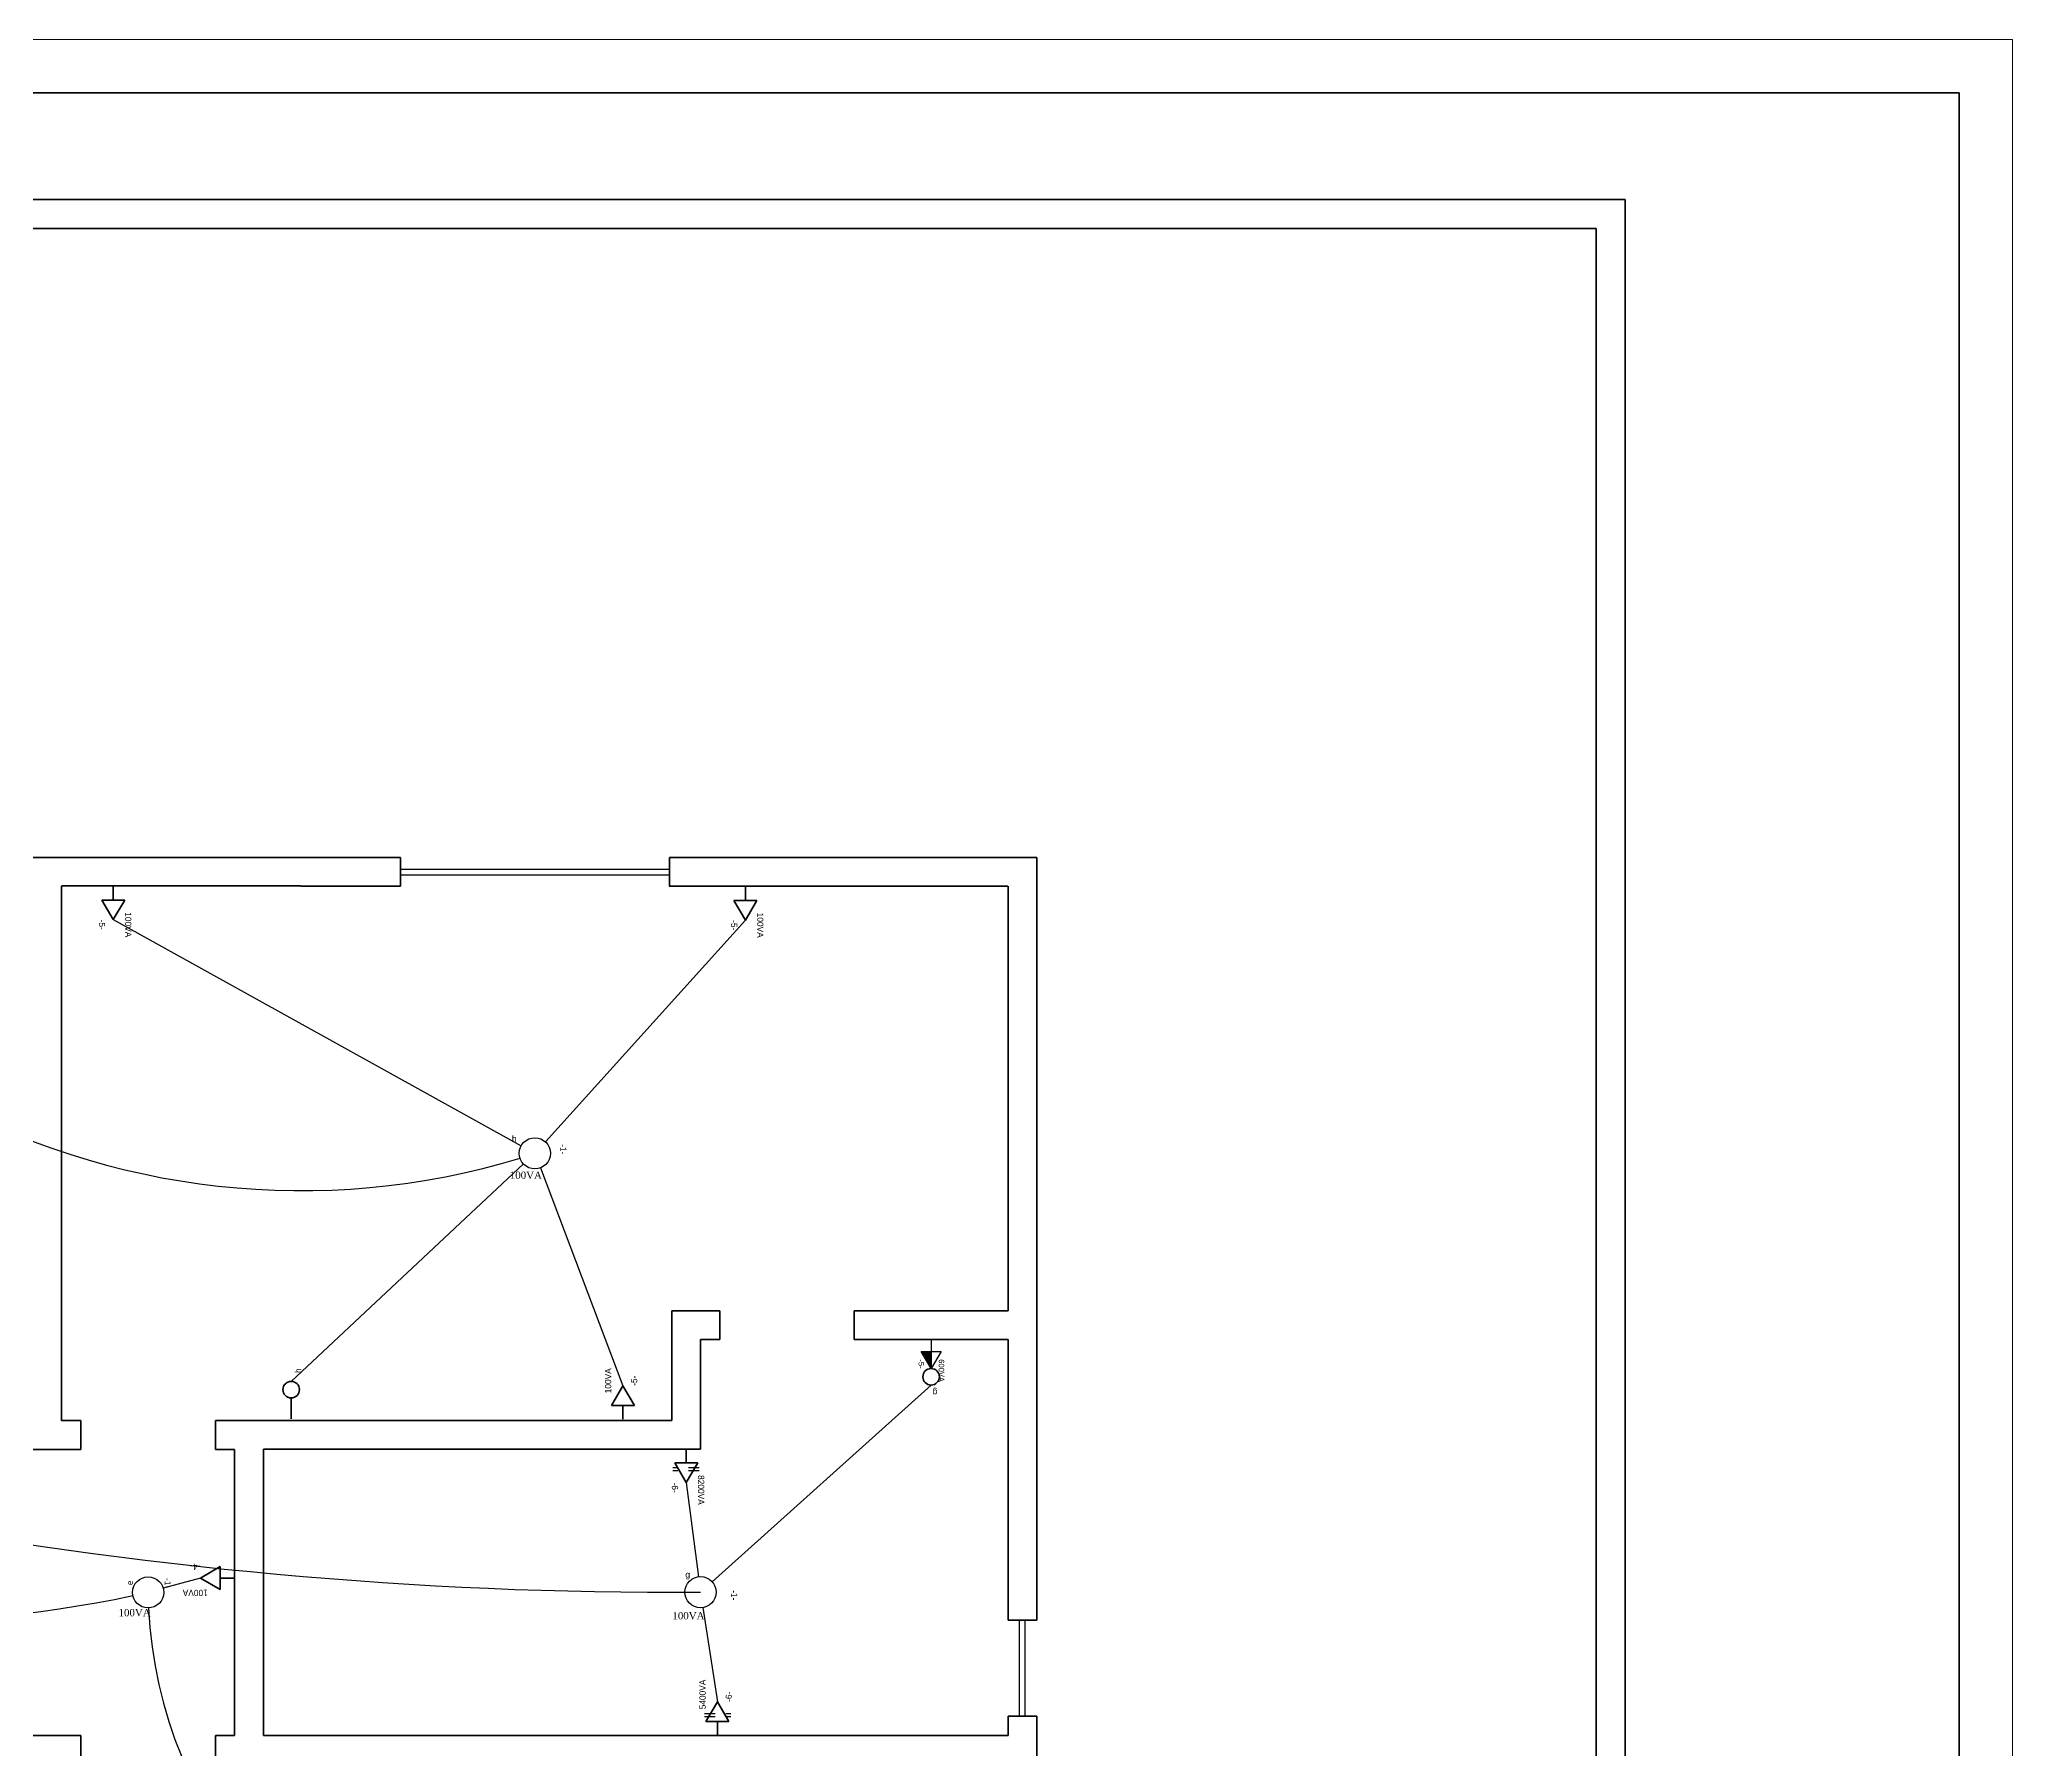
# Model space of a CAD drawing. Header units: millimetres. Extents: x 1501.6 to 1543.6, y 871.9 to 901.6.
# Drawn here: x 1525.16 to 1543.64, y 885.61 to 901.64 of the extents above; entities that cross this region are included whole.
import ezdxf

# ---------------------------------------------------------------- set-up
doc = ezdxf.new("R2010")
doc.units = ezdxf.units.MM
doc.header["$LTSCALE"] = 0.015
doc.linetypes.add('HIDDEN2', pattern=[4.7625, 3.175, -1.5875])
for name, color, linetype, lineweight in [('0.30', 2, 'Continuous', 30), ('0.40', 3, 'Continuous', 40), ('0.60', 4, 'Continuous', 60), ('1.00', 5, 'Continuous', 100), ('cotas', 6, 'Continuous', 9), ('Interruptores', 7, 'Continuous', 50), ('Tomadas especiais', 7, 'Continuous', 50)]:
    doc.layers.add(name, color=color, linetype=linetype, lineweight=lineweight)
doc.layers.add('Eletrodutos', color=210, linetype='Continuous')
doc.layers.add('Ponto_de_Luz', color=1, linetype='Continuous')
doc.styles.add('80X50', font='arial.ttf', dxfattribs={"height": 0.075})
pattern_1 = [(0, (0, 0), (0, 6.985), [5.08, -1.905]), (90, (0, 0), (-6.985, 4e-16), [5.08, -1.905])]

# ---------------------------------------------------------------- blocks, each defined once
blk = doc.blocks.new('quadro')
at = {"layer": '1.00', "transparency": 33554687}
blk.add_lwpolyline([(1550.794, 906.939), (1510.494, 906.939), (1510.494, 878.239), (1550.794, 878.239)], close=True, dxfattribs=at)
at = {"layer": 'cotas', "transparency": 33554687}
blk.add_lwpolyline([(1551.294, 907.439), (1509.244, 907.439), (1509.244, 877.739), (1551.294, 877.739)], close=True, dxfattribs=at)
blk = doc.blocks.new('TB-230')
h = blk.add_hatch()
h.set_pattern_fill('ANGLE', color=255, scale=1.112158, angle=90)
h.set_pattern_definition([(90, (988.0724, -1702.954), (-7.768424, 1e-12), [5.649763, -2.11866]), (180, (988.0724, -1702.954), (-1e-12, -7.768424), [5.649763, -2.11866])])
h.paths.add_polyline_path([(0.143, 0.12), (0.143, -0.12), (0.195, -0.09), (0.195, 0.09)])
h.paths.add_polyline_path([(0.195, 0.09), (0.195, -0.09), (0.225, -0.072), (0.225, 0.072)])
h.paths.add_polyline_path([(0.225, 0.072), (0.225, -0.072), (0.347, 0)])
for p, q in [((0.143, -0.12), (0.143, 0.12)), ((0.143, 0.12), (0.347, 0)), ((0, 0), (0.143, 0)), ((0.347, 0), (0.143, -0.12))]:
    blk.add_line(p, q)
blk = doc.blocks.new('A$C715976ac')
blk.add_hatch(color=7).paths.add_polyline_path([(0.113, 0.115), (0.113, 0.021), (0.273, 0.115)])
at = {"color": 7}
for p, q in [((0.113, 0.21), (0.273, 0.115)), ((0.113, 0.021), (0.113, 0.21)), ((0, 0.115), (0.273, 0.115)), ((0.273, 0.115), (0.113, 0.021))]:
    blk.add_line(p, q, dxfattribs=at)
at = {"color": 7, "linetype": 'HIDDEN2'}
for s, p in [('600VA', (0.187, 0.186)), ('-5-', (0.187, -0.003))]:
    blk.add_text(s, height=0.0512, dxfattribs=at).set_placement(p)

msp = doc.modelspace()

# ---------------------------------------------------------------- hatches: boundary and pattern name
h = msp.add_hatch()
h.set_pattern_fill('ANGLE', color=255)
h.set_pattern_definition(pattern_1)
h.paths.add_polyline_path([(1531.216, 888.226), (1531.151, 888.226), (1531.216, 888.116)])
h.paths.add_polyline_path([(1531.216, 888.253), (1531.135, 888.253), (1531.151, 888.226), (1531.216, 888.226)])
h.paths.add_polyline_path([(1531.216, 888.299), (1531.108, 888.299), (1531.135, 888.253), (1531.216, 888.253)])
h = msp.add_hatch()
h.set_pattern_fill('ANGLE', color=255)
h.set_pattern_definition(pattern_1)
h.paths.add_polyline_path([(1531.508, 886.06), (1531.443, 885.95), (1531.573, 885.95)])
h.paths.add_polyline_path([(1531.573, 885.95), (1531.443, 885.95), (1531.427, 885.922), (1531.589, 885.922)])
h.paths.add_polyline_path([(1531.589, 885.922), (1531.427, 885.922), (1531.4, 885.876), (1531.616, 885.876)])

# ---------------------------------------------------------------- linework, layer by layer
msp.add_line((1505.94, 900.137), (1539.741, 900.137))
at = {"color": 7, "linetype": 'HIDDEN2'}
for p, q in [((1531.337, 888.253), (1531.091, 888.253)), ((1531.337, 888.226), (1531.091, 888.226)), ((1531.387, 885.95), (1531.633, 885.95)), ((1531.387, 885.922), (1531.633, 885.922))]:
    msp.add_line(p, q, dxfattribs=at)
at = {"color": 10}
msp.add_line((1526.805, 885.746), (1526.805, 885.746), dxfattribs=at)
msp.add_lwpolyline([(1531.08, 885.746), (1527.255, 885.746)])
at = {"layer": '0.30'}
for p, q in [((1528.538, 893.864), (1531.058, 893.864)), ((1528.538, 893.81), (1531.058, 893.81)), ((1534.338, 885.927), (1534.338, 886.827)), ((1534.392, 885.927), (1534.392, 886.827))]:
    msp.add_line(p, q, dxfattribs=at)
at = {"layer": '0.40'}
for points in [[(1505.94, 898.967), (1505.94, 900.137), (1540.011, 900.137)], [(1540.011, 874.937), (1540.011, 900.137)], [(1506.21, 898.967), (1506.21, 899.867), (1539.741, 899.867)], [(1539.741, 875.207), (1539.741, 899.867)]]:
    msp.add_lwpolyline(points, dxfattribs=at)
at = {"layer": '0.60'}
for p, q in [((1524.465, 893.972), (1528.538, 893.972)), ((1528.538, 893.702), (1528.538, 893.972)), ((1531.058, 893.972), (1534.5, 893.972)), ((1531.058, 893.702), (1531.058, 893.972)), ((1527.603, 893.705), (1525.364, 893.705)), ((1525.365, 889.742), (1525.365, 893.702)), ((1525.365, 893.702), (1525.365, 888.696)), ((1525.365, 893.702), (1525.365, 888.696)), ((1525.365, 890.138), (1525.365, 893.702)), ((1528.538, 893.702), (1527.604, 893.702)), ((1531.055, 893.704), (1534.228, 893.704)), ((1534.23, 893.702), (1534.23, 889.724)), ((1531.53, 889.454), (1531.53, 889.724)), ((1532.79, 889.454), (1532.79, 889.724)), ((1531.35, 888.428), (1531.35, 889.454)), ((1531.35, 889.454), (1531.53, 889.454)), ((1532.79, 889.454), (1534.23, 889.454)), ((1534.23, 889.454), (1534.23, 886.827)), ((1525.365, 888.696), (1525.545, 888.696)), ((1525.545, 888.696), (1525.545, 888.426)), ((1526.805, 888.698), (1526.805, 888.426)), ((1531.08, 888.698), (1527.255, 888.698)), ((1525.365, 888.428), (1525.365, 888.426)), ((1525.365, 888.428), (1525.365, 888.426)), ((1526.805, 888.426), (1526.985, 888.426)), ((1526.985, 888.426), (1526.985, 885.746)), ((1527.255, 888.428), (1527.255, 885.746)), ((1531.08, 888.428), (1527.255, 888.428)), ((1531.08, 888.428), (1531.35, 888.428)), ((1534.23, 886.827), (1534.5, 886.827)), ((1534.23, 885.927), (1534.23, 885.746)), ((1534.23, 885.927), (1534.23, 885.746)), ((1534.23, 885.927), (1534.23, 885.746)), ((1534.23, 885.927), (1534.23, 885.746)), ((1534.23, 885.746), (1534.23, 885.927)), ((1534.23, 885.927), (1534.5, 885.927)), ((1525.545, 885.476), (1525.545, 885.746)), ((1526.805, 885.474), (1526.805, 885.746)), ((1526.805, 885.746), (1526.985, 885.746)), ((1531.575, 885.746), (1527.255, 885.746)), ((1534.23, 885.746), (1531.35, 885.746)), ((1531.8, 885.746), (1531.62, 885.746)), ((1534.23, 885.746), (1532.07, 885.746))]:
    msp.add_line(p, q, dxfattribs=at)
for points in [[(1534.5, 886.827), (1534.5, 893.972)], [(1525.365, 890.138), (1525.365, 893.702)], [(1531.53, 889.724), (1531.08, 889.724)], [(1531.08, 889.724), (1531.08, 888.698)], [(1534.23, 889.724), (1532.79, 889.724)], [(1525.365, 888.696), (1525.365, 888.878)], [(1525.545, 888.696), (1525.365, 888.696), (1525.365, 888.876)], [(1527.255, 888.698), (1526.805, 888.698)], [(1525.545, 888.426), (1525.095, 888.426)], [(1526.985, 888.426), (1526.805, 888.426)], [(1534.5, 880.202), (1534.5, 885.927)], [(1525.545, 885.746), (1525.095, 885.746)], [(1525.545, 885.746), (1525.365, 885.746)], [(1526.985, 885.746), (1526.805, 885.746)], [(1526.985, 885.746), (1526.805, 885.746)], [(1531.8, 885.746), (1531.35, 885.746)]]:
    msp.add_lwpolyline(points, dxfattribs=at)
at = {"layer": 'Eletrodutos', "color": 255}
for p, q in [((1525.849, 893.39), (1529.671, 891.27)), ((1531.77, 893.386), (1529.896, 891.308)), ((1527.515, 889.063), (1529.692, 891.1)), ((1529.85, 891.064), (1530.623, 889.02))]:
    msp.add_line(p, q, dxfattribs=at)
at = {"layer": 'Eletrodutos', "color": 255, "transparency": 33554687}
for p, q in [((1533.51, 889.029), (1531.458, 887.185)), ((1531.216, 888.116), (1531.331, 887.232)), ((1526.665, 887.22), (1526.315, 887.125)), ((1531.372, 886.944), (1531.508, 886.06))]:
    msp.add_line(p, q, dxfattribs=at)
at = {"layer": 'Eletrodutos', "color": 255}
msp.add_arc((1527.607, 897.89), 7.04, 240.4055, 286.9474, dxfattribs=at)
at = {"layer": 'Eletrodutos', "color": 255, "transparency": 33554687}
for centre, radius, start, end in [((1523.715, 898.016), 11.203, 225.4092, 281.9425), ((1531.105, 928.003), 40.916, 248.1083, 270.3433), ((1530.383, 887.142), 4.208, 182.7342, 260.0203)]:
    msp.add_arc(centre, radius, start, end, dxfattribs=at)
at = {"layer": 'Interruptores', "color": 7, "flags": 128}
msp.add_lwpolyline([(1527.515, 888.712), (1527.515, 888.909)], close=True, dxfattribs=at)
at = {"layer": 'Interruptores', "color": 7}
for centre in [(1527.515, 888.986), (1533.51, 889.106)]:
    msp.add_circle(centre, 0.0773, dxfattribs=at)
at = {"layer": 'Ponto_de_Luz', "color": 7}
for centre in [(1529.798, 891.2), (1526.175, 887.086), (1531.35, 887.088)]:
    msp.add_circle(centre, 0.146, dxfattribs=at)

# ---------------------------------------------------------------- block references
at = {"color": 1}
msp.add_blockref('quadro', (-7.654, -5.802), dxfattribs=at)
at = {"color": 255, "rotation": 270}
msp.add_blockref('A$C715976ac', (1533.395, 889.457), dxfattribs=at)
at = {"layer": 'Tomadas especiais', "color": 7, "xscale": 0.8991528196204149, "yscale": 0.8991528196204149, "zscale": 0.8991528196204149}
for p, rotation in [((1525.849, 893.702), 270), ((1531.77, 893.698), 270), ((1530.623, 888.708), 89.99999999999999), ((1531.216, 888.428), 270.0000000000102), ((1526.977, 887.22), 180), ((1531.508, 885.747), 89.99999999999999)]:
    msp.add_blockref('TB-230', p, dxfattribs=dict(at, rotation=rotation))

# ---------------------------------------------------------------- texts
at = {"color": 7, "linetype": 'HIDDEN2'}
for s, rotation, p in [('100VA', 270, (1525.959, 893.459)), ('-5-', 270, (1525.714, 893.39)), ('-5-', 270, (1531.635, 893.385)), ('100VA', 270, (1531.88, 893.455)), ('-1-', 270, (1530.036, 891.286)), ('h', 90, (1527.61, 889.141)), ('100VA', 90, (1530.513, 888.951)), ('-5-', 90, (1530.757, 889.021)), ('g', 180, (1533.568, 888.987)), ('-6-', 270, (1531.081, 888.115)), ('8200VA', 270, (1531.326, 888.185)), ('-4-', 180, (1526.664, 887.355)), ('e', 90, (1526.033, 887.154)), ('-1-', 270, (1526.329, 887.22)), ('100VA', 180, (1526.734, 887.11)), ('-1-', 270, (1531.636, 887.107)), ('5400VA', 90, (1531.398, 885.99)), ('-6-', 90, (1531.643, 886.06))]:
    msp.add_text(s, height=0.0585, rotation=rotation, dxfattribs=at).set_placement(p)
at = {"color": 255, "char_height": 0.0585, "attachment_point": 1, "style": '80X50'}
for s, insert, width in [('h', (1529.582, 891.366), 0.03627), ('g', (1531.207, 887.283), 0.03925)]:
    msp.add_mtext(s, dxfattribs=dict(at, insert=insert, width=width))
at = {"layer": 'Ponto_de_Luz', "color": 7, "char_height": 0.06766, "width": 0.233, "attachment_point": 1}
for insert in [(1529.563, 891.029), (1525.898, 886.93), (1531.086, 886.901)]:
    msp.add_mtext('{\\fTimes New Roman|b0|i0|c0|p18;100VA}', dxfattribs=dict(at, insert=insert))

doc.saveas('drawing.dxf')
